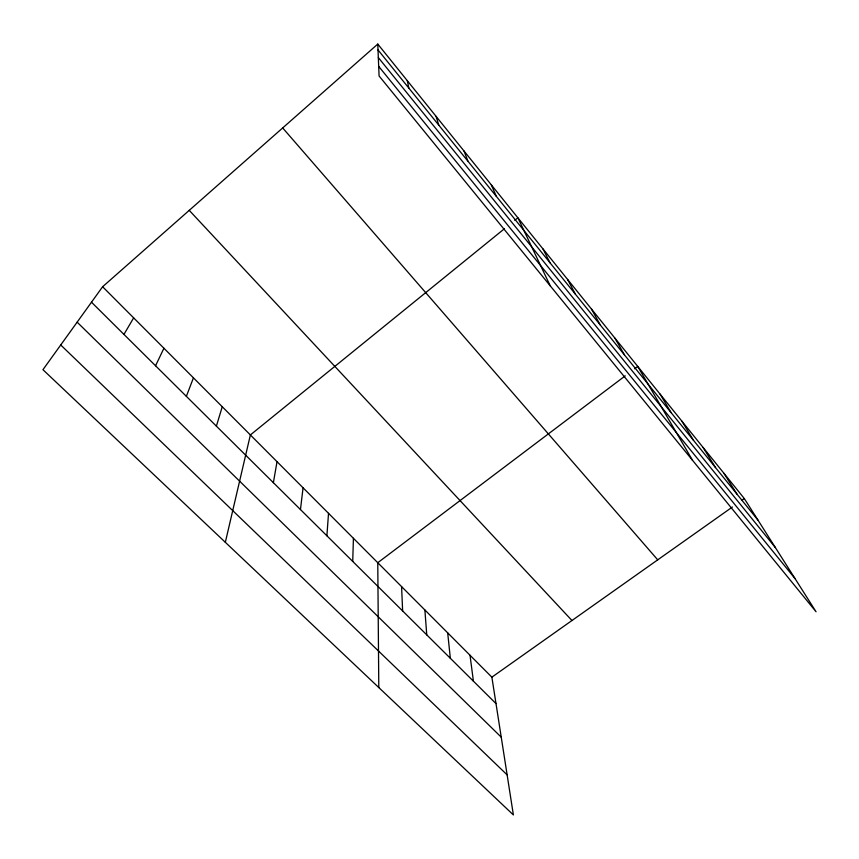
<?xml version="1.0" encoding="UTF-8"?>
<svg xmlns="http://www.w3.org/2000/svg" width="859" height="859" viewBox="0 0 859 859"><rect width="100%" height="100%" fill="white"/><g stroke="black" fill="none" stroke-linecap="round" stroke-linejoin="round"><path stroke-width="1.29" d="M352.727 561.41L353.425 538.303M326.892 535.78L328.525 513.328M300.457 509.548L303.066 487.794M273.377 482.683L277.027 461.67M225.337 542.308L250.377 434.944L504.373 228.784M216.382 426.128L222.256 406.736M186.36 396.332L193.447 377.842M155.554 365.773L163.929 348.239M123.943 334.409L133.66 317.873M102.618 286.745L42.95 369.692L513.381 814.923L491.874 677.171L102.618 286.745L377.777 44.077L744.324 498.585L816.05 611.758L379.077 75.968L377.777 44.077M514.766 220.344L517.891 217.81L550.211 285.8M625.234 375.845L377.767 562.72L378.798 687.554M634.597 368.769L637.722 366.406L692.515 460.284M491.874 677.171L732.405 507.014M742.155 500.121L744.324 498.585M60.721 344.985L507.132 774.872M77.138 322.168L501.237 737.162M91.494 302.207L495.997 703.585M189.238 210.348L571.965 620.52M282.686 127.937L657.726 559.843M378.679 66.358L795.037 578.601M378.325 57.574L775.366 547.57M378.014 49.94L757.949 520.092M723.954 473.33L736.99 494.15M703.124 447.507L715.536 467.607M681.831 421.093L693.567 440.431M660.034 394.066L671.083 412.599M614.894 338.102L624.439 354.874M591.518 309.111L600.248 324.938M567.563 279.411L575.444 294.25M543.028 248.992L550.007 262.768M491.316 184.868L496.309 196.324M464.053 151.055L467.951 161.234M436.061 116.341L438.809 125.167M407.316 80.703L408.841 88.09M470.013 655.245L473.416 681.176M447.689 632.858L450.341 658.284M424.883 609.976L426.751 634.876M401.582 586.611L402.635 610.942"/></g></svg>
